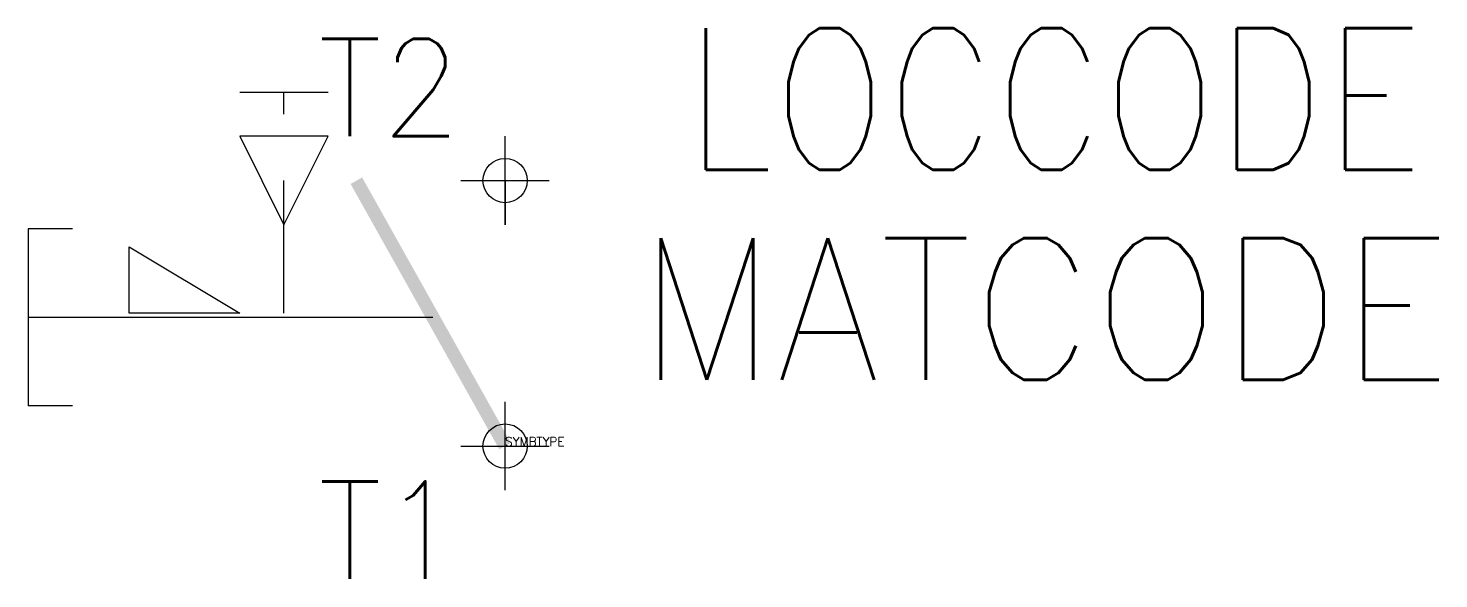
# Model space of a CAD drawing. Extents: x 271.7 to 303.6, y 201 to 213.4.
import ezdxf
from ezdxf.enums import TextEntityAlignment as Align

# ---------------------------------------------------------------- set-up
doc = ezdxf.new("R2010")
doc.units = 0
doc.header["$LTSCALE"] = 6
doc.header["$MEASUREMENT"] = 0
doc.header["$PDMODE"] = 34
doc.linetypes.add('DASHED', pattern=[0.75, 0.5, -0.25])
doc.layers.get('0').update_dxf_attribs({"linetype": 'CONTINUOUS'})
for name, color, linetype in [('1', 8, 'CONTINUOUS'), ('10', 8, 'DASHED'), ('11', 30, 'DASHED'), ('12', 30, 'DASHED'), ('3', 30, 'CONTINUOUS'), ('9', 8, 'DASHED'), ('C', 7, 'CONTINUOUS')]:
    doc.layers.add(name, color=color, linetype=linetype)
doc.styles.add('DINY', font='SIMPLEX', dxfattribs={"width": 0.95})
doc.styles.add('ROMANS', font='ROMANS', dxfattribs={"width": 0.85})
doc.styles.get("Standard").update_dxf_attribs({"font": 'simplex', "width": 0.85})

msp = doc.modelspace()

# ---------------------------------------------------------------- linework, layer by layer
at = {"layer": '1'}
for p, q in [((276.5, 212), (278.5, 212)), ((278.5, 211), (276.5, 211)), ((276.5, 211), (277.5, 209)), ((277.5, 209), (278.5, 211)), ((282.5, 210), (282.5, 209)), ((274, 208.5), (276.5, 207)), ((274, 207), (274, 208.5)), ((276.5, 207), (274, 207)), ((271.718, 206.909), (280.869, 206.909))]:
    msp.add_line(p, q, dxfattribs=at)
at = {"layer": '1', "const_width": 0.3}
msp.add_lwpolyline([(282.5, 204), (279.137, 209.997)], dxfattribs=at)
at = {"layer": '3'}
for p, q in [((271.718, 208.909), (271.718, 204.909)), ((272.718, 208.909), (271.718, 208.909)), ((272.718, 204.909), (271.718, 204.909))]:
    msp.add_line(p, q, dxfattribs=at)
at = {"layer": '9'}
msp.add_line((277.5, 207), (277.5, 212), dxfattribs=at)
at = {"layer": 'C', "color": 1}
msp.add_point((282.5, 210), dxfattribs=at)
at = {"layer": 'C', "color": 2}
msp.add_point((282.5, 204), dxfattribs=at)

# ---------------------------------------------------------------- texts
at = {"flags": 1}
msp.add_attdef('SYMBTYPE', (282.5, 204), 'SL', height=0.2, dxfattribs=at)
at = {"layer": '10', "style": 'DINY', "width": 0.95}
for tag, p in [('T2', (281.5, 211)), ('T1', (281.5, 201))]:
    msp.add_attdef(tag, text='', height=2.2, dxfattribs=at).set_placement(p, align=Align.RIGHT)
at = {"layer": '11', "style": 'ROMANS', "width": 0.85}
msp.add_attdef('LOCCODE', (286.574, 210.243), '', height=3.2, dxfattribs=at)
at = {"layer": '12', "style": 'DINY', "width": 0.95}
msp.add_attdef('MATCODE', (285.5, 205.5), '', height=3.2, dxfattribs=at)

doc.saveas('drawing.dxf')
